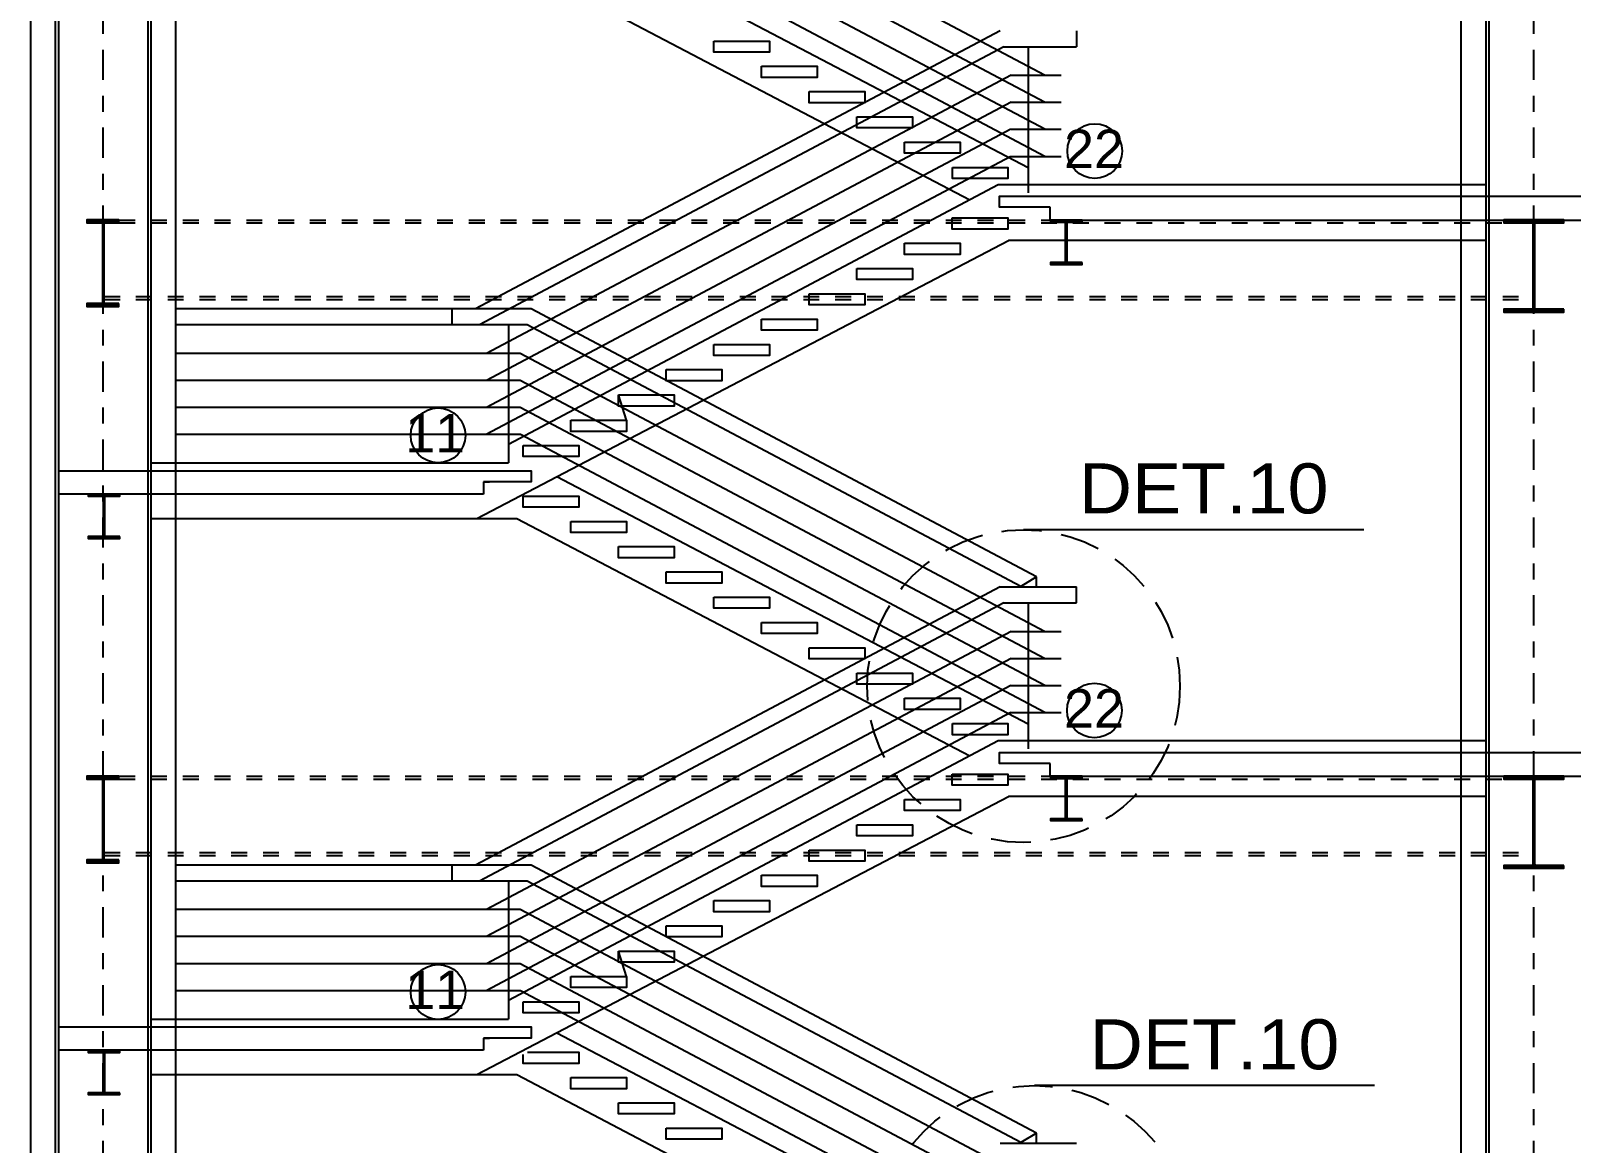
# Model space of a CAD drawing. Header units: millimetres. Extents: x 2148 to 2681, y 758 to 986.
# Drawn here: x 2563.76 to 2573.45, y 878.37 to 885.37 of the extents above; entities that cross this region are included whole.
import ezdxf

# ---------------------------------------------------------------- set-up
doc = ezdxf.new("R2010")
doc.units = ezdxf.units.MM
for name, pattern in [('$0$HIDDEN', [0.375, 0.25, -0.125]), ('27-A-2008-DD$0$LVL 5$0$HIDDEN', [0.375, 0.25, -0.125]), ('CENTER2', [28.575, 19.05, -3.175, 3.175, -3.175])]:
    doc.linetypes.add(name, pattern=pattern)
for name, color, linetype in [('0.2', 10, 'Continuous'), ('4CO', 4, 'Continuous'), ('A-Wall', 4, 'Continuous'), ('D', 1, 'Continuous'), ('HATCH', 8, 'Continuous'), ('TLBLK', 7, 'Continuous')]:
    doc.layers.add(name, color=color, linetype=linetype)
doc.styles.add('MMTX$0$ESMX$0$X-OPTA1D', font='x-opta1d')
doc.styles.add('SWISS', font='swissl.ttf')

msp = doc.modelspace()

# ---------------------------------------------------------------- hatches: boundary and pattern name
at = {"layer": 'HATCH', "ltscale": 0.5}
h = msp.add_hatch(dxfattribs=at)
h.set_pattern_fill('ANSI31', color=256, scale=0.018605, style=0)
h.set_pattern_definition([(45, (150924.999327, 5997.8788178), (-0.00164446852256, 0.00164446852256), [])])
edge = h.paths.add_edge_path()
edge.add_line((2564.3097402, 883.6574654), (2564.2253596, 883.6574654))
edge.add_arc((2564.2253596, 883.6647208), 0.0072555, 174.09726711, 269.99999997, ccw=False)
edge.add_line((2564.2181426, 883.665467), (2564.2181426, 884.1579193))
edge.add_arc((2564.2253596, 884.1586655), 0.0072555, 89.63455464, 185.90273283, ccw=False)
edge.add_line((2564.2254059, 884.1659208), (2564.3097402, 884.1659208))
edge.add_line((2564.3097402, 884.1659208), (2564.3097402, 884.1845258))
edge.add_line((2564.3097402, 884.1845258), (2564.1097402, 884.1845258))
edge.add_line((2564.1097402, 884.1845258), (2564.1097402, 884.1659208))
edge.add_line((2564.1097402, 884.1659208), (2564.1997082, 884.1659208))
edge.add_arc((2564.1997545, 884.1586655), 0.0072555, -4.29209345, 90.36544517, ccw=False)
edge.add_line((2564.2069896, 884.1581224), (2564.2069896, 883.6652638))
edge.add_arc((2564.1997545, 883.6647208), 0.0072555, -89.99999978, 4.2920935, ccw=False)
edge.add_line((2564.1997545, 883.6574654), (2564.1097402, 883.6574654))
edge.add_line((2564.1097402, 883.6574654), (2564.1097402, 883.6388603))
edge.add_line((2564.1097402, 883.6388603), (2564.3097402, 883.6388603))
edge.add_line((2564.3097402, 883.6388603), (2564.3097402, 883.6574654))
h = msp.add_hatch(dxfattribs=at)
h.set_pattern_fill('ANSI31', color=256, scale=0.018605, style=0)
h.set_pattern_definition([(45, (160542.1043686, 5230.6970747), (-0.00164446852256, 0.00164446852256), [])])
edge = h.paths.add_edge_path()
edge.add_line((2570.2815028, 884.1695236), (2570.3708787, 884.1695236))
edge.add_line((2570.3708787, 884.1695236), (2570.3708787, 884.183672))
edge.add_line((2570.3708787, 884.183672), (2570.1728629, 884.183672))
edge.add_line((2570.1728629, 884.183672), (2570.1728629, 884.1695236))
edge.add_line((2570.1728629, 884.1695236), (2570.26197, 884.1695236))
edge.add_arc((2570.2619943, 884.1657028), 0.0038209, -4.29209834, 90.36544627, ccw=False)
edge.add_line((2570.2658045, 884.1654168), (2570.2658045, 884.1603394))
edge.add_arc((2570.2619943, 884.1600534), 0.0038209, -4.29210268, 4.29210268, ccw=False)
edge.add_line((2570.2658045, 884.1597675), (2570.2658045, 883.9283404))
edge.add_arc((2570.2619943, 883.9280544), 0.0038209, -4.29209258, 4.29209258, ccw=False)
edge.add_line((2570.2658045, 883.9277685), (2570.2658045, 883.9203846))
edge.add_arc((2570.2619943, 883.9200986), 0.0038209, -89.99999956, 4.29209319, ccw=False)
edge.add_line((2570.2619943, 883.9162778), (2570.1728629, 883.9162778))
edge.add_line((2570.1728629, 883.9162778), (2570.1728629, 883.9044358))
edge.add_line((2570.1728629, 883.9044358), (2570.3708787, 883.9044358))
edge.add_line((2570.3708787, 883.9044358), (2570.3708787, 883.9162778))
edge.add_line((2570.3708787, 883.9162778), (2570.2814785, 883.9162778))
edge.add_arc((2570.2814785, 883.9200986), 0.0038209, 174.09726551, 270.00000044, ccw=False)
edge.add_line((2570.2776779, 883.9204916), (2570.2776779, 883.9276615))
edge.add_arc((2570.2814785, 883.9280544), 0.0038209, 174.09726237, 185.90273763, ccw=False)
edge.add_line((2570.2776779, 883.9284474), (2570.2776779, 884.1596605))
edge.add_arc((2570.2814785, 884.1600534), 0.0038209, 174.09726825, 185.90273175, ccw=False)
edge.add_line((2570.2776779, 884.1604464), (2570.2776779, 884.1653099))
edge.add_arc((2570.2814785, 884.1657028), 0.0038209, 89.63455417, 185.902733, ccw=False)
h = msp.add_hatch(dxfattribs=at)
h.set_pattern_fill('ANSI31', color=256, scale=0.018605, style=0)
h.set_pattern_definition([(45, (150934.0002173, 5997.8788178), (-0.00164446852256, 0.00164446852256), [])])
edge = h.paths.add_edge_path()
edge.add_line((2573.4017092, 883.6228873), (2573.2262498, 883.6228873))
edge.add_arc((2573.2262498, 883.6301427), 0.0072555, 174.09726711, 269.99999997, ccw=False)
edge.add_line((2573.2190328, 883.6308889), (2573.2190328, 884.1579193))
edge.add_arc((2573.2262498, 884.1586655), 0.0072555, 89.63455464, 185.90273283, ccw=False)
edge.add_line((2573.2262961, 884.1659208), (2573.4017092, 884.1659208))
edge.add_line((2573.4017092, 884.1659208), (2573.4017092, 884.1845258))
edge.add_line((2573.4017092, 884.1845258), (2573.0256957, 884.1845258))
edge.add_line((2573.0256957, 884.1845258), (2573.0256957, 884.1659208))
edge.add_line((2573.0256957, 884.1659208), (2573.2005984, 884.1659208))
edge.add_arc((2573.2006447, 884.1586655), 0.0072555, -4.29209345, 90.36544517, ccw=False)
edge.add_line((2573.2078798, 884.1581224), (2573.2078798, 883.6306857))
edge.add_arc((2573.2006447, 883.6301427), 0.0072555, -89.99999978, 4.2920935, ccw=False)
edge.add_line((2573.2006447, 883.6228873), (2573.0256957, 883.6228873))
edge.add_line((2573.0256957, 883.6228873), (2573.0256957, 883.6042822))
edge.add_line((2573.0256957, 883.6042822), (2573.4017092, 883.6042822))
edge.add_line((2573.4017092, 883.6042822), (2573.4017092, 883.6228873))
h = msp.add_hatch(dxfattribs=at)
h.set_pattern_fill('ANSI31', color=256, scale=0.018605, style=0)
h.set_pattern_definition([(45, (160536.0499638, 5228.9726943), (-0.00164446852256, 0.00164446852256), [])])
edge = h.paths.add_edge_path()
edge.add_line((2564.227098, 882.4451432), (2564.3164738, 882.4451432))
edge.add_line((2564.3164738, 882.4451432), (2564.3164738, 882.4592915))
edge.add_line((2564.3164738, 882.4592915), (2564.1184581, 882.4592915))
edge.add_line((2564.1184581, 882.4592915), (2564.1184581, 882.4451432))
edge.add_line((2564.1184581, 882.4451432), (2564.2075651, 882.4451432))
edge.add_arc((2564.2075895, 882.4413224), 0.0038209, -4.29209834, 90.36544627, ccw=False)
edge.add_line((2564.2113997, 882.4410364), (2564.2113997, 882.435959))
edge.add_arc((2564.2075895, 882.435673), 0.0038209, -4.29210268, 4.29210268, ccw=False)
edge.add_line((2564.2113997, 882.435387), (2564.2113997, 882.20396))
edge.add_arc((2564.2075895, 882.203674), 0.0038209, -4.29209258, 4.29209258, ccw=False)
edge.add_line((2564.2113997, 882.2033881), (2564.2113997, 882.1960042))
edge.add_arc((2564.2075895, 882.1957182), 0.0038209, -89.99999956, 4.29209319, ccw=False)
edge.add_line((2564.2075895, 882.1918974), (2564.1184581, 882.1918974))
edge.add_line((2564.1184581, 882.1918974), (2564.1184581, 882.1800554))
edge.add_line((2564.1184581, 882.1800554), (2564.3164738, 882.1800554))
edge.add_line((2564.3164738, 882.1800554), (2564.3164738, 882.1918974))
edge.add_line((2564.3164738, 882.1918974), (2564.2270736, 882.1918974))
edge.add_arc((2564.2270736, 882.1957182), 0.0038209, 174.09726551, 270.00000044, ccw=False)
edge.add_line((2564.223273, 882.1961112), (2564.223273, 882.2032811))
edge.add_arc((2564.2270736, 882.203674), 0.0038209, 174.09726237, 185.90273763, ccw=False)
edge.add_line((2564.223273, 882.2040669), (2564.223273, 882.4352801))
edge.add_arc((2564.2270736, 882.435673), 0.0038209, 174.09726825, 185.90273175, ccw=False)
edge.add_line((2564.223273, 882.4360659), (2564.223273, 882.4409294))
edge.add_arc((2564.2270736, 882.4413224), 0.0038209, 89.63455417, 185.902733, ccw=False)
h = msp.add_hatch(dxfattribs=at)
h.set_pattern_fill('ANSI31', color=256, scale=0.018605, style=0)
h.set_pattern_definition([(45, (150924.999327, 5994.3788178), (-0.00164446852256, 0.00164446852256), [])])
edge = h.paths.add_edge_path()
edge.add_line((2564.3097402, 880.1574654), (2564.2253596, 880.1574654))
edge.add_arc((2564.2253596, 880.1647208), 0.0072555, 174.09726711, 269.99999997, ccw=False)
edge.add_line((2564.2181426, 880.165467), (2564.2181426, 880.6579193))
edge.add_arc((2564.2253596, 880.6586655), 0.0072555, 89.63455464, 185.90273283, ccw=False)
edge.add_line((2564.2254059, 880.6659208), (2564.3097402, 880.6659208))
edge.add_line((2564.3097402, 880.6659208), (2564.3097402, 880.6845258))
edge.add_line((2564.3097402, 880.6845258), (2564.1097402, 880.6845258))
edge.add_line((2564.1097402, 880.6845258), (2564.1097402, 880.6659208))
edge.add_line((2564.1097402, 880.6659208), (2564.1997082, 880.6659208))
edge.add_arc((2564.1997545, 880.6586655), 0.0072555, -4.29209345, 90.36544517, ccw=False)
edge.add_line((2564.2069896, 880.6581224), (2564.2069896, 880.1652638))
edge.add_arc((2564.1997545, 880.1647208), 0.0072555, -89.99999978, 4.2920935, ccw=False)
edge.add_line((2564.1997545, 880.1574654), (2564.1097402, 880.1574654))
edge.add_line((2564.1097402, 880.1574654), (2564.1097402, 880.1388603))
edge.add_line((2564.1097402, 880.1388603), (2564.3097402, 880.1388603))
edge.add_line((2564.3097402, 880.1388603), (2564.3097402, 880.1574654))
h = msp.add_hatch(dxfattribs=at)
h.set_pattern_fill('ANSI31', color=256, scale=0.018605, style=0)
h.set_pattern_definition([(45, (160542.1043686, 5227.1970747), (-0.00164446852256, 0.00164446852256), [])])
edge = h.paths.add_edge_path()
edge.add_line((2570.2815028, 880.6695236), (2570.3708787, 880.6695236))
edge.add_line((2570.3708787, 880.6695236), (2570.3708787, 880.683672))
edge.add_line((2570.3708787, 880.683672), (2570.1728629, 880.683672))
edge.add_line((2570.1728629, 880.683672), (2570.1728629, 880.6695236))
edge.add_line((2570.1728629, 880.6695236), (2570.26197, 880.6695236))
edge.add_arc((2570.2619943, 880.6657028), 0.0038209, -4.29209834, 90.36544627, ccw=False)
edge.add_line((2570.2658045, 880.6654168), (2570.2658045, 880.6603394))
edge.add_arc((2570.2619943, 880.6600534), 0.0038209, -4.29210268, 4.29210268, ccw=False)
edge.add_line((2570.2658045, 880.6597675), (2570.2658045, 880.4283404))
edge.add_arc((2570.2619943, 880.4280544), 0.0038209, -4.29209258, 4.29209258, ccw=False)
edge.add_line((2570.2658045, 880.4277685), (2570.2658045, 880.4203846))
edge.add_arc((2570.2619943, 880.4200986), 0.0038209, -89.99999956, 4.29209319, ccw=False)
edge.add_line((2570.2619943, 880.4162778), (2570.1728629, 880.4162778))
edge.add_line((2570.1728629, 880.4162778), (2570.1728629, 880.4044358))
edge.add_line((2570.1728629, 880.4044358), (2570.3708787, 880.4044358))
edge.add_line((2570.3708787, 880.4044358), (2570.3708787, 880.4162778))
edge.add_line((2570.3708787, 880.4162778), (2570.2814785, 880.4162778))
edge.add_arc((2570.2814785, 880.4200986), 0.0038209, 174.09726551, 270.00000044, ccw=False)
edge.add_line((2570.2776779, 880.4204916), (2570.2776779, 880.4276615))
edge.add_arc((2570.2814785, 880.4280544), 0.0038209, 174.09726237, 185.90273763, ccw=False)
edge.add_line((2570.2776779, 880.4284474), (2570.2776779, 880.6596605))
edge.add_arc((2570.2814785, 880.6600534), 0.0038209, 174.09726825, 185.90273175, ccw=False)
edge.add_line((2570.2776779, 880.6604464), (2570.2776779, 880.6653099))
edge.add_arc((2570.2814785, 880.6657028), 0.0038209, 89.63455417, 185.902733, ccw=False)
h = msp.add_hatch(dxfattribs=at)
h.set_pattern_fill('ANSI31', color=256, scale=0.018605, style=0)
h.set_pattern_definition([(45, (150934.0002173, 5994.3788178), (-0.00164446852256, 0.00164446852256), [])])
edge = h.paths.add_edge_path()
edge.add_line((2573.4017092, 880.1228873), (2573.2262498, 880.1228873))
edge.add_arc((2573.2262498, 880.1301427), 0.0072555, 174.09726711, 269.99999997, ccw=False)
edge.add_line((2573.2190328, 880.1308889), (2573.2190328, 880.6579193))
edge.add_arc((2573.2262498, 880.6586655), 0.0072555, 89.63455464, 185.90273283, ccw=False)
edge.add_line((2573.2262961, 880.6659208), (2573.4017092, 880.6659208))
edge.add_line((2573.4017092, 880.6659208), (2573.4017092, 880.6845258))
edge.add_line((2573.4017092, 880.6845258), (2573.0256957, 880.6845258))
edge.add_line((2573.0256957, 880.6845258), (2573.0256957, 880.6659208))
edge.add_line((2573.0256957, 880.6659208), (2573.2005984, 880.6659208))
edge.add_arc((2573.2006447, 880.6586655), 0.0072555, -4.29209345, 90.36544517, ccw=False)
edge.add_line((2573.2078798, 880.6581224), (2573.2078798, 880.1306857))
edge.add_arc((2573.2006447, 880.1301427), 0.0072555, -89.99999978, 4.2920935, ccw=False)
edge.add_line((2573.2006447, 880.1228873), (2573.0256957, 880.1228873))
edge.add_line((2573.0256957, 880.1228873), (2573.0256957, 880.1042822))
edge.add_line((2573.0256957, 880.1042822), (2573.4017092, 880.1042822))
edge.add_line((2573.4017092, 880.1042822), (2573.4017092, 880.1228873))
h = msp.add_hatch(dxfattribs=at)
h.set_pattern_fill('ANSI31', color=256, scale=0.018605, style=0)
h.set_pattern_definition([(45, (160536.0499638, 5225.4726943), (-0.00164446852256, 0.00164446852256), [])])
edge = h.paths.add_edge_path()
edge.add_line((2564.227098, 878.9451432), (2564.3164738, 878.9451432))
edge.add_line((2564.3164738, 878.9451432), (2564.3164738, 878.9592915))
edge.add_line((2564.3164738, 878.9592915), (2564.1184581, 878.9592915))
edge.add_line((2564.1184581, 878.9592915), (2564.1184581, 878.9451432))
edge.add_line((2564.1184581, 878.9451432), (2564.2075651, 878.9451432))
edge.add_arc((2564.2075895, 878.9413224), 0.0038209, -4.29209834, 90.36544627, ccw=False)
edge.add_line((2564.2113997, 878.9410364), (2564.2113997, 878.935959))
edge.add_arc((2564.2075895, 878.935673), 0.0038209, -4.29210268, 4.29210268, ccw=False)
edge.add_line((2564.2113997, 878.935387), (2564.2113997, 878.70396))
edge.add_arc((2564.2075895, 878.703674), 0.0038209, -4.29209258, 4.29209258, ccw=False)
edge.add_line((2564.2113997, 878.7033881), (2564.2113997, 878.6960042))
edge.add_arc((2564.2075895, 878.6957182), 0.0038209, -89.99999956, 4.29209319, ccw=False)
edge.add_line((2564.2075895, 878.6918974), (2564.1184581, 878.6918974))
edge.add_line((2564.1184581, 878.6918974), (2564.1184581, 878.6800554))
edge.add_line((2564.1184581, 878.6800554), (2564.3164738, 878.6800554))
edge.add_line((2564.3164738, 878.6800554), (2564.3164738, 878.6918974))
edge.add_line((2564.3164738, 878.6918974), (2564.2270736, 878.6918974))
edge.add_arc((2564.2270736, 878.6957182), 0.0038209, 174.09726551, 270.00000044, ccw=False)
edge.add_line((2564.223273, 878.6961112), (2564.223273, 878.7032811))
edge.add_arc((2564.2270736, 878.703674), 0.0038209, 174.09726237, 185.90273763, ccw=False)
edge.add_line((2564.223273, 878.7040669), (2564.223273, 878.9352801))
edge.add_arc((2564.2270736, 878.935673), 0.0038209, 174.09726825, 185.90273175, ccw=False)
edge.add_line((2564.223273, 878.9360659), (2564.223273, 878.9409294))
edge.add_arc((2564.2270736, 878.9413224), 0.0038209, 89.63455417, 185.902733, ccw=False)

# ---------------------------------------------------------------- linework, layer by layer
at = {"ltscale": 0.5}
for p, q in [((2570.1353901, 885.0943914, -0.0000001), (2566.8359493, 886.8440948, -0.0000001)), ((2570.1353901, 884.9243914, -0.0000001), (2566.8359493, 886.6740948, -0.0000001)), ((2570.1361951, 884.7543914, -0.0000001), (2566.8367543, 886.5040948, -0.0000001)), ((2570.1365975, 884.5843914, -0.0000001), (2566.8371567, 886.3340948, -0.0000001)), ((2569.8550388, 885.3743914, -0.0000001), (2566.5544796, 883.6240948, -0.0000001)), ((2569.8799134, 885.2743914, -0.0000001), (2566.5793542, 883.5240948, -0.0000001)), ((2569.8799134, 885.2743914, -0.0000001), (2570.3354815, 885.2743914, -0.0000001)), ((2570.0328115, 885.275672, -0.0000001), (2570.0328115, 884.355672, -0.0000001)), ((2569.9246876, 885.0943914, -0.0000001), (2566.6241284, 883.3440948, -0.0000001)), ((2569.9246876, 885.0943914, -0.0000001), (2570.2401289, 885.0943914, -0.0000001)), ((2569.9242851, 884.9243914, -0.0000001), (2566.6237259, 883.1740948, -0.0000001)), ((2569.9246876, 884.9243914, -0.0000001), (2570.2401289, 884.9243914, -0.0000001)), ((2569.9238826, 884.7543914, -0.0000001), (2566.6233234, 883.0040948, -0.0000001)), ((2569.9246876, 884.7543914, -0.0000001), (2570.2401289, 884.7543914, -0.0000001)), ((2569.9234802, 884.5843914, -0.0000001), (2566.622921, 882.8340948, -0.0000001)), ((2569.9246876, 884.5843914, -0.0000001), (2570.2401289, 884.5843914, -0.0000001)), ((2569.5550388, 884.196581, -0.0000001), (2569.9050388, 884.196581, -0.0000001)), ((2569.5550388, 884.196581, -0.0000001), (2569.9050388, 884.196581, -0.0000001)), ((2569.5550388, 884.196581, -0.0000001), (2569.9050388, 884.196581, -0.0000001)), ((2569.5550388, 884.196581, -0.0000001), (2569.9050388, 884.196581, -0.0000001)), ((2569.5550388, 884.196581, -0.0000001), (2569.9050388, 884.196581, -0.0000001)), ((2569.5550388, 884.196581, -0.0000001), (2569.9050388, 884.196581, -0.0000001)), ((2569.2544796, 884.0374901, -0.0000001), (2569.6044796, 884.0374901, -0.0000001)), ((2569.2544796, 884.0374901, -0.0000001), (2569.6044796, 884.0374901, -0.0000001)), ((2568.9550388, 883.8783992, -0.0000001), (2569.3050388, 883.8783992, -0.0000001)), ((2568.9550388, 883.8783992, -0.0000001), (2569.3050388, 883.8783992, -0.0000001)), ((2568.6550388, 883.7193083, -0.0000001), (2569.0050388, 883.7193083, -0.0000001)), ((2568.6550388, 883.7193083, -0.0000001), (2569.0050388, 883.7193083, -0.0000001)), ((2566.9055981, 883.6240948, -0.0000001), (2564.6704032, 883.6240948, 0)), ((2566.9055981, 883.6240948, -0.0000001), (2566.8179256, 883.6240948, -0.0000001)), ((2570.0850388, 881.9380277, -0.0000001), (2566.9055981, 883.6240948, -0.0000001)), ((2566.8807235, 883.5240948, -0.0000001), (2564.6704032, 883.5240948, 0)), ((2566.7622557, 883.5240948, -0.0000001), (2566.7622557, 882.655672, -0.0000001)), ((2569.9850388, 881.877867, -0.0000001), (2566.8807235, 883.5240948, -0.0000001)), ((2568.3550388, 883.5602174, -0.0000001), (2568.7050388, 883.5602174, -0.0000001)), ((2568.3550388, 883.5602174, -0.0000001), (2568.7050388, 883.5602174, -0.0000001)), ((2566.8359493, 883.3440948, -0.0000001), (2564.6704032, 883.3440948, 0)), ((2570.1353901, 881.5943914, -0.0000001), (2566.8359493, 883.3440948, -0.0000001)), ((2568.0550388, 883.4011265, -0.0000001), (2568.4050388, 883.4011265, -0.0000001)), ((2568.0550388, 883.4011265, -0.0000001), (2568.4050388, 883.4011265, -0.0000001)), ((2568.0550388, 883.4011265, -0.0000001), (2568.4050388, 883.4011265, -0.0000001)), ((2568.0550388, 883.4011265, -0.0000001), (2568.4050388, 883.4011265, -0.0000001)), ((2568.0550388, 883.4011265, -0.0000001), (2568.4050388, 883.4011265, -0.0000001)), ((2568.0550388, 883.4011265, -0.0000001), (2568.4050388, 883.4011265, -0.0000001)), ((2567.7550388, 883.2420356, -0.0000001), (2568.1050388, 883.2420356, -0.0000001)), ((2567.7550388, 883.2420356, -0.0000001), (2568.1050388, 883.2420356, -0.0000001)), ((2566.8359493, 883.1740948, -0.0000001), (2564.6704032, 883.1740948, 0)), ((2570.1353901, 881.4243914, -0.0000001), (2566.8359493, 883.1740948, -0.0000001)), ((2567.4550388, 883.0829447, -0.0000001), (2567.8050388, 883.0829447, -0.0000001)), ((2567.5050388, 882.9238538, -0.0000001), (2567.4550388, 883.0829447, -0.0000001)), ((2567.5050388, 882.9238538, -0.0000001), (2567.4550388, 883.0829447, -0.0000001)), ((2567.5050388, 882.9238538, -0.0000001), (2567.4550388, 883.0829447, -0.0000001)), ((2567.5050388, 882.9238538, -0.0000001), (2567.4550388, 883.0829447, -0.0000001)), ((2567.4550388, 883.0829447, -0.0000001), (2567.8050388, 883.0829447, -0.0000001)), ((2567.5050388, 882.9238538, -0.0000001), (2567.4550388, 883.0829447, -0.0000001)), ((2567.5050388, 882.9238538, -0.0000001), (2567.4550388, 883.0829447, -0.0000001)), ((2567.5050388, 882.9238538, -0.0000001), (2567.4550388, 883.0829447, -0.0000001)), ((2566.8359493, 883.0040948, -0.0000001), (2564.6704032, 883.0040948, 0)), ((2570.1361951, 881.2543914, -0.0000001), (2566.8367543, 883.0040948, -0.0000001)), ((2566.8371567, 882.8340948, -0.0000001), (2564.6704032, 882.8340948, 0)), ((2570.1365975, 881.0843914, -0.0000001), (2566.8371567, 882.8340948, -0.0000001)), ((2567.1550388, 882.9238538, -0.0000001), (2567.5050388, 882.9238538, -0.0000001)), ((2567.1550388, 882.9238538, -0.0000001), (2567.5050388, 882.9238538, -0.0000001)), ((2566.8555981, 882.7647629, -0.0000001), (2567.2050388, 882.7647629, -0.0000001)), ((2566.8555981, 882.7647629, -0.0000001), (2567.2050388, 882.7647629, -0.0000001)), ((2569.8550388, 881.8743914, -0.0000001), (2566.5544796, 880.1240948, -0.0000001)), ((2569.8550388, 881.8743914, -0.0000001), (2570.3354815, 881.8743914, 0.0000001)), ((2569.9050388, 881.8743914, -0.0000001), (2570.3354815, 881.8743914, 0.0000001)), ((2570.0850388, 881.9380277, -0.0000001), (2569.9850388, 881.877867, -0.0000001)), ((2570.0850388, 881.875672, 0), (2570.0850388, 881.9380277, 0)), ((2569.8799134, 881.7743914, -0.0000001), (2566.5793542, 880.0240948, -0.0000001)), ((2569.8799134, 881.7743914, -0.0000001), (2570.3354815, 881.7743914, 0.0000001)), ((2570.0328115, 881.775672, -0.0000001), (2570.0328115, 880.855672, -0.0000001)), ((2569.9246876, 881.5943914, -0.0000001), (2566.6241284, 879.8440948, -0.0000001)), ((2569.9246876, 881.5943914, -0.0000001), (2570.2401289, 881.5943914, 0)), ((2569.9242851, 881.4243914, -0.0000001), (2566.6237259, 879.6740948, -0.0000001)), ((2569.9242851, 881.4243914, -0.0000001), (2570.2401289, 881.4243914, 0)), ((2569.9238826, 881.2543914, -0.0000001), (2566.6233234, 879.5040948, -0.0000001)), ((2569.9238826, 881.2543914, -0.0000001), (2570.2401289, 881.2543914, 0)), ((2569.9234802, 881.0843914, -0.0000001), (2566.622921, 879.3340948, -0.0000001)), ((2569.9234802, 881.0843914, -0.0000001), (2570.2401289, 881.0843914, 0)), ((2569.5550388, 880.696581, -0.0000001), (2569.9050388, 880.696581, -0.0000001)), ((2569.5550388, 880.696581, -0.0000001), (2569.9050388, 880.696581, -0.0000001)), ((2569.5550388, 880.696581, -0.0000001), (2569.9050388, 880.696581, -0.0000001)), ((2569.5550388, 880.696581, -0.0000001), (2569.9050388, 880.696581, -0.0000001)), ((2569.5550388, 880.696581, -0.0000001), (2569.9050388, 880.696581, -0.0000001)), ((2569.5550388, 880.696581, -0.0000001), (2569.9050388, 880.696581, -0.0000001)), ((2569.2544796, 880.5374901, -0.0000001), (2569.6044796, 880.5374901, -0.0000001)), ((2569.2544796, 880.5374901, -0.0000001), (2569.6044796, 880.5374901, -0.0000001)), ((2568.9550388, 880.3783992, -0.0000001), (2569.3050388, 880.3783992, -0.0000001)), ((2568.9550388, 880.3783992, -0.0000001), (2569.3050388, 880.3783992, -0.0000001)), ((2568.6550388, 880.2193083, -0.0000001), (2569.0050388, 880.2193083, -0.0000001)), ((2568.6550388, 880.2193083, -0.0000001), (2569.0050388, 880.2193083, -0.0000001)), ((2566.9055981, 880.1240948, -0.0000001), (2564.6704032, 880.1240948, 0)), ((2566.9055981, 880.1240948, -0.0000001), (2566.8179256, 880.1240948, -0.0000001)), ((2570.0850388, 878.4380277, -0.0000001), (2566.9055981, 880.1240948, -0.0000001)), ((2566.8807235, 880.0240948, -0.0000001), (2564.6704032, 880.0240948, 0)), ((2566.7622557, 880.0240948, -0.0000001), (2566.7622557, 879.155672, -0.0000001)), ((2569.9850388, 878.377867, -0.0000001), (2566.8807235, 880.0240948, -0.0000001)), ((2568.3550388, 880.0602174, -0.0000001), (2568.7050388, 880.0602174, -0.0000001)), ((2568.3550388, 880.0602174, -0.0000001), (2568.7050388, 880.0602174, -0.0000001)), ((2566.8359493, 879.8440948, -0.0000001), (2564.6704032, 879.8440948, 0)), ((2570.1353901, 878.0943914, -0.0000001), (2566.8359493, 879.8440948, -0.0000001)), ((2568.0550388, 879.9011265, -0.0000001), (2568.4050388, 879.9011265, -0.0000001)), ((2568.0550388, 879.9011265, -0.0000001), (2568.4050388, 879.9011265, -0.0000001)), ((2568.0550388, 879.9011265, -0.0000001), (2568.4050388, 879.9011265, -0.0000001)), ((2568.0550388, 879.9011265, -0.0000001), (2568.4050388, 879.9011265, -0.0000001)), ((2568.0550388, 879.9011265, -0.0000001), (2568.4050388, 879.9011265, -0.0000001)), ((2568.0550388, 879.9011265, -0.0000001), (2568.4050388, 879.9011265, -0.0000001)), ((2567.7550388, 879.7420356, -0.0000001), (2568.1050388, 879.7420356, -0.0000001)), ((2567.7550388, 879.7420356, -0.0000001), (2568.1050388, 879.7420356, -0.0000001)), ((2566.8359493, 879.6740948, -0.0000001), (2564.6704032, 879.6740948, 0)), ((2570.1353901, 877.9243914, -0.0000001), (2566.8359493, 879.6740948, -0.0000001)), ((2567.4550388, 879.5829447, -0.0000001), (2567.8050388, 879.5829447, -0.0000001)), ((2567.5050388, 879.4238538, -0.0000001), (2567.4550388, 879.5829447, -0.0000001)), ((2567.5050388, 879.4238538, -0.0000001), (2567.4550388, 879.5829447, -0.0000001)), ((2567.5050388, 879.4238538, -0.0000001), (2567.4550388, 879.5829447, -0.0000001)), ((2567.5050388, 879.4238538, -0.0000001), (2567.4550388, 879.5829447, -0.0000001)), ((2567.4550388, 879.5829447, -0.0000001), (2567.8050388, 879.5829447, -0.0000001)), ((2567.5050388, 879.4238538, -0.0000001), (2567.4550388, 879.5829447, -0.0000001)), ((2567.5050388, 879.4238538, -0.0000001), (2567.4550388, 879.5829447, -0.0000001)), ((2567.5050388, 879.4238538, -0.0000001), (2567.4550388, 879.5829447, -0.0000001)), ((2566.8359493, 879.5040948, -0.0000001), (2564.6704032, 879.5040948, 0)), ((2570.1361951, 877.7543914, -0.0000001), (2566.8367543, 879.5040948, -0.0000001)), ((2567.1550388, 879.4238538, -0.0000001), (2567.5050388, 879.4238538, -0.0000001)), ((2567.1550388, 879.4238538, -0.0000001), (2567.5050388, 879.4238538, -0.0000001)), ((2566.8371567, 879.3340948, -0.0000001), (2564.6704032, 879.3340948, 0)), ((2570.1365975, 877.5843914, -0.0000001), (2566.8371567, 879.3340948, -0.0000001)), ((2566.8555981, 879.2647629, -0.0000001), (2567.2050388, 879.2647629, -0.0000001)), ((2566.8555981, 879.2647629, -0.0000001), (2567.2050388, 879.2647629, -0.0000001)), ((2570.0850388, 878.4380277, -0.0000001), (2569.9850388, 878.377867, -0.0000001)), ((2570.0850388, 878.375672, 0), (2570.0850388, 878.4380277, 0)), ((2569.8550388, 878.3743914, -0.0000001), (2570.3354815, 878.3743914, -0.0000001))]:
    msp.add_line(p, q, dxfattribs=at)
at = {"ltscale": 0.05}
for p, q in [((2570.3379555, 885.2743914, 0), (2570.3379555, 885.3743914, 0)), ((2570.1712179, 884.183672, 0), (2570.1712179, 884.263672, 0)), ((2570.1712179, 884.183672, 0), (2570.1712179, 884.263672, 0)), ((2570.1712179, 884.183672, 0), (2575.0007214, 884.183672, 0)), ((2566.4055981, 883.6240948, 0), (2566.4055981, 883.5240948, -0.0000001)), ((2566.6056323, 882.4592915, 0), (2563.9321919, 882.4592915, 0)), ((2566.6056323, 882.535672, 0), (2566.6056323, 882.4592915, 0)), ((2566.6056323, 882.535672, 0), (2566.6425501, 882.535672, 0)), ((2570.3354815, 881.7743914, 0.0000001), (2570.3354815, 881.8743914, 0.0000001)), ((2570.1712179, 880.683672, 0), (2570.1712179, 880.763672, 0)), ((2570.1712179, 880.683672, 0), (2570.1712179, 880.763672, 0)), ((2570.1712179, 880.683672, 0.0000002), (2575.0007214, 880.683672, 0)), ((2566.4055981, 880.1240948, 0), (2566.4055981, 880.0240948, -0.0000001)), ((2566.6056323, 878.9592915, 0), (2563.9321919, 878.9592915, 0)), ((2566.6056323, 879.035672, 0), (2566.6056323, 878.9592915, 0)), ((2566.6056323, 879.035672, 0), (2566.6425501, 879.035672, 0))]:
    msp.add_line(p, q, dxfattribs=at)
at = {"linetype": '$0$HIDDEN', "ltscale": 0.3}
for p, q in [((2564.3130745, 884.183672, 0), (2573.0256957, 884.183672, 0)), ((2564.3130745, 884.1650669, 0), (2573.0256957, 884.1650669, 0)), ((2564.2181426, 883.7027217, 0), (2573.2078798, 883.7027217, 0)), ((2564.2181426, 883.6841166, 0), (2573.2078798, 883.6841166, 0)), ((2564.3130745, 880.6845258), (2573.0256957, 880.6845258, 0)), ((2564.3130745, 880.6659208), (2573.0256957, 880.6659208, 0)), ((2564.2181426, 880.2035755, 0), (2573.2078798, 880.2035755)), ((2564.2181426, 880.1849705, 0), (2573.2078798, 880.1849705))]:
    msp.add_line(p, q, dxfattribs=at)
at = {"ltscale": 0.05}
for points, elevation in [([(2568.0550388, 885.3102174), (2568.4050388, 885.3102174), (2568.4050388, 885.2402174), (2568.0550388, 885.2402174)], -0.0000001), ([(2568.3550388, 885.1511265), (2568.7050388, 885.1511265), (2568.7050388, 885.0811265), (2568.3550388, 885.0811265)], -0.0000001), ([(2568.6550388, 884.9920356), (2569.0050388, 884.9920356), (2569.0050388, 884.9220356), (2568.6550388, 884.9220356)], -0.0000001), ([(2568.9550388, 884.8329447), (2569.3050388, 884.8329447), (2569.3050388, 884.7629447), (2568.9550388, 884.7629447)], -0.0000001), ([(2569.2550388, 884.6738538), (2569.6050388, 884.6738538), (2569.6050388, 884.6038538), (2569.2550388, 884.6038538)], -0.0000001), ([(2569.5550388, 884.5147629), (2569.9050388, 884.5147629), (2569.9050388, 884.4447629), (2569.5550388, 884.4447629)], -0.0000001), ([(2569.5544796, 884.196581), (2569.9044796, 884.196581), (2569.9044796, 884.126581), (2569.5544796, 884.126581)], -0.0000001), ([(2569.2539204, 884.0374901), (2569.6039204, 884.0374901), (2569.6039204, 883.9674901), (2569.2539204, 883.9674901)], -0.0000001), ([(2568.9544796, 883.8783992), (2569.3044796, 883.8783992), (2569.3044796, 883.8083992), (2568.9544796, 883.8083992)], -0.0000001), ([(2568.6544796, 883.7193083), (2569.0044796, 883.7193083), (2569.0044796, 883.6493083), (2568.6544796, 883.6493083)], -0.0000001), ([(2568.3544796, 883.5602174), (2568.7044796, 883.5602174), (2568.7044796, 883.4902174), (2568.3544796, 883.4902174)], 0), ([(2568.0544796, 883.4011265), (2568.4044796, 883.4011265), (2568.4044796, 883.3311265), (2568.0544796, 883.3311265)], -0.0000001), ([(2567.7544796, 883.2420356), (2568.1044796, 883.2420356), (2568.1044796, 883.1720356), (2567.7544796, 883.1720356)], -0.0000001), ([(2567.4544796, 883.0829447), (2567.8044796, 883.0829447), (2567.8044796, 883.0129447), (2567.4544796, 883.0129447)], -0.0000001), ([(2567.1544796, 882.9238538), (2567.5044796, 882.9238538), (2567.5044796, 882.8538538), (2567.1544796, 882.8538538)], -0.0000001), ([(2566.8550388, 882.7647629), (2567.2050388, 882.7647629), (2567.2050388, 882.6947629), (2566.8550388, 882.6947629)], -0.0000001), ([(2567.1550388, 882.2874901), (2567.5050388, 882.2874901), (2567.5050388, 882.2174901), (2567.1550388, 882.2174901)], -0.0000001), ([(2567.4550388, 882.1283992), (2567.8050388, 882.1283992), (2567.8050388, 882.0583992), (2567.4550388, 882.0583992)], -0.0000001), ([(2567.7550388, 881.9693083), (2568.1050388, 881.9693083), (2568.1050388, 881.8993083), (2567.7550388, 881.8993083)], -0.0000001), ([(2568.0550388, 881.8102174), (2568.4050388, 881.8102174), (2568.4050388, 881.7402174), (2568.0550388, 881.7402174)], -0.0000001), ([(2568.3550388, 881.6511265), (2568.7050388, 881.6511265), (2568.7050388, 881.5811265), (2568.3550388, 881.5811265)], -0.0000001), ([(2568.6550388, 881.4920356), (2569.0050388, 881.4920356), (2569.0050388, 881.4220356), (2568.6550388, 881.4220356)], -0.0000001), ([(2568.9550388, 881.3329447), (2569.3050388, 881.3329447), (2569.3050388, 881.2629447), (2568.9550388, 881.2629447)], -0.0000001), ([(2569.2550388, 881.1738538), (2569.6050388, 881.1738538), (2569.6050388, 881.1038538), (2569.2550388, 881.1038538)], -0.0000001), ([(2569.5550388, 881.0147629), (2569.9050388, 881.0147629), (2569.9050388, 880.9447629), (2569.5550388, 880.9447629)], -0.0000001), ([(2569.5544796, 880.696581), (2569.9044796, 880.696581), (2569.9044796, 880.626581), (2569.5544796, 880.626581)], -0.0000001), ([(2569.2539204, 880.5374901), (2569.6039204, 880.5374901), (2569.6039204, 880.4674901), (2569.2539204, 880.4674901)], -0.0000001), ([(2568.9544796, 880.3783992), (2569.3044796, 880.3783992), (2569.3044796, 880.3083992), (2568.9544796, 880.3083992)], -0.0000001), ([(2568.6544796, 880.2193083), (2569.0044796, 880.2193083), (2569.0044796, 880.1493083), (2568.6544796, 880.1493083)], -0.0000001), ([(2568.3544796, 880.0602174), (2568.7044796, 880.0602174), (2568.7044796, 879.9902174), (2568.3544796, 879.9902174)], 0), ([(2568.0544796, 879.9011265), (2568.4044796, 879.9011265), (2568.4044796, 879.8311265), (2568.0544796, 879.8311265)], -0.0000001), ([(2567.7544796, 879.7420356), (2568.1044796, 879.7420356), (2568.1044796, 879.6720356), (2567.7544796, 879.6720356)], -0.0000001), ([(2567.4544796, 879.5829447), (2567.8044796, 879.5829447), (2567.8044796, 879.5129447), (2567.4544796, 879.5129447)], -0.0000001), ([(2567.1544796, 879.4238538), (2567.5044796, 879.4238538), (2567.5044796, 879.3538538), (2567.1544796, 879.3538538)], -0.0000001), ([(2566.8550388, 879.2647629), (2567.2050388, 879.2647629), (2567.2050388, 879.1947629), (2566.8550388, 879.1947629)], -0.0000001), ([(2567.1550388, 878.7874901), (2567.5050388, 878.7874901), (2567.5050388, 878.7174901), (2567.1550388, 878.7174901)], -0.0000001), ([(2567.4550388, 878.6283992), (2567.8050388, 878.6283992), (2567.8050388, 878.5583992), (2567.4550388, 878.5583992)], -0.0000001), ([(2567.7550388, 878.4693083), (2568.1050388, 878.4693083), (2568.1050388, 878.3993083), (2567.7550388, 878.3993083)], -0.0000001)]:
    msp.add_lwpolyline(points, close=True, dxfattribs=dict(at, elevation=elevation))
for points, elevation in [([(2570.1712179, 884.263672), (2569.8516997, 884.263672), (2569.8516997, 884.333672), (2574.8791638, 884.333672)], -0.0000001), ([(2563.9321919, 882.605672), (2566.9055981, 882.605672), (2566.9055981, 882.535672), (2566.6056323, 882.535672)], 0), ([(2566.8550388, 882.446581), (2567.2050388, 882.446581), (2567.2050388, 882.376581), (2566.8550388, 882.376581), (2566.8550388, 882.446581)], -0.0000001), ([(2570.1712179, 880.763672), (2569.8516997, 880.763672), (2569.8516997, 880.833672), (2574.8639408, 880.833672)], -0.0000001), ([(2563.9321919, 879.105672), (2566.9055981, 879.105672), (2566.9055981, 879.035672), (2566.6056323, 879.035672)], 0), ([(2566.8818879, 878.946581), (2567.2050388, 878.946581), (2567.2050388, 878.876581), (2566.8550388, 878.876581), (2566.8550388, 878.932535)], -0.0000001)]:
    msp.add_lwpolyline(points, dxfattribs=dict(at, elevation=elevation))
at = {"layer": '0.2', "ltscale": 0.5}
for centre in [(2570.4506728, 884.6177408, -0.0000001), (2566.3194106, 882.828705, -0.0000001), (2570.4491825, 881.0974603, -0.0000001), (2566.3194106, 879.3259151, -0.0000001)]:
    msp.add_circle(centre, 0.172101, dxfattribs=at)
at = {"layer": '4CO', "ltscale": 0.5}
for p, q in [((2567.0657059, 886.0689026, -0.0000001), (2570.0328115, 884.5140732, -0.0000001)), ((2566.8139744, 885.805672, -0.0000001), (2569.6651724, 884.3115807, -0.0000001)), ((2569.8426016, 884.405672, 0), (2566.7622557, 882.7721552, -0.0000001)), ((2572.9128198, 884.405672, 0), (2569.8426016, 884.405672, 0)), ((2566.5625397, 882.305672, 0), (2569.9076707, 884.055672, 0)), ((2572.9128198, 884.055672, 0), (2569.9076707, 884.055672, 0)), ((2564.5152078, 882.655672, 0), (2566.7622557, 882.655672, -0.0000001)), ((2567.0657059, 882.5689026, -0.0000001), (2570.0328115, 881.0140732, -0.0000001)), ((2564.5152078, 882.305672, 0), (2566.8139744, 882.305672, -0.0000001)), ((2566.8139744, 882.305672, -0.0000001), (2569.6651724, 880.8115807, -0.0000001)), ((2569.8426016, 880.905672, 0), (2566.7622557, 879.2721552, -0.0000001)), ((2572.9128198, 880.905672, 0.0000009), (2569.8426016, 880.905672, 0)), ((2566.5625397, 878.805672, 0), (2569.9076707, 880.555672, 0)), ((2572.9128198, 880.555672, 0.0000011), (2569.9076707, 880.555672, 0)), ((2564.5152078, 879.155672, 0), (2566.7622557, 879.155672, -0.0000001)), ((2567.0657059, 879.0689026, -0.0000001), (2570.0328115, 877.5140732, -0.0000001)), ((2564.5152078, 878.805672, 0), (2566.8139744, 878.805672, -0.0000001)), ((2566.8139744, 878.805672, -0.0000001), (2569.6651724, 877.3115807, -0.0000001))]:
    msp.add_line(p, q, dxfattribs=at)
at = {"layer": 'A-Wall'}
for p, q in [((2572.1437901, 882.2351211, 0.0000001), (2570.0032194, 882.2351211, 0.0000001)), ((2572.2119113, 878.7372887, 0), (2570.0713406, 878.7372887, 0))]:
    msp.add_line(p, q, dxfattribs=at)
at = {"layer": 'A-Wall', "linetype": '27-A-2008-DD$0$LVL 5$0$HIDDEN'}
for centre in [(2570.0032194, 881.2509365, 0.0000001), (2570.0713406, 877.7531041, 0)]:
    msp.add_circle(centre, 0.9841846, dxfattribs=at)
at = {"layer": 'D', "color": 3, "ltscale": 0.5}
for p, q in [((2563.9121919, 871.3395258, 0), (2563.9121919, 895.6789966, 0)), ((2563.9321919, 871.3395258, 0), (2563.9321919, 895.6789966, 0)), ((2564.4952078, 871.3395258, 0), (2564.4952078, 895.6789966, 0)), ((2564.5152078, 871.3395258, 0), (2564.5152078, 895.6789966, 0)), ((2572.9128198, 871.3395258, 0), (2572.9128198, 895.6789966, 0)), ((2572.9328198, 871.3395258, 0), (2572.9328198, 895.6789966, 0))]:
    msp.add_line(p, q, dxfattribs=at)
at = {"layer": 'D', "color": 3, "ltscale": 0.5, "elevation": 0}
for points in [[(2564.3097402, 883.6574654), (2564.2253596, 883.6574654, -0.444720244), (2564.2181426, 883.665467), (2564.2181426, 884.1579193, -0.446631522), (2564.2254059, 884.1659208), (2564.3097402, 884.1659208), (2564.3097402, 884.1845258), (2564.1097402, 884.1845258), (2564.1097402, 884.1659208), (2564.1997082, 884.1659208, -0.438228127), (2564.2069896, 884.1581224), (2564.2069896, 883.6652638, -0.436328672), (2564.1997545, 883.6574654), (2564.1097402, 883.6574654), (2564.1097402, 883.6388603), (2564.3097402, 883.6388603)], [(2570.3708787, 883.9162778), (2570.2814785, 883.9162778, -0.444720244), (2570.2776779, 883.9204916), (2570.2776779, 884.1653099, -0.446631522), (2570.2815028, 884.1695236), (2570.3708787, 884.1695236), (2570.3708787, 884.183672), (2570.1728629, 884.183672), (2570.1728629, 884.1695236), (2570.26197, 884.1695236, -0.438228127), (2570.2658045, 884.1654168), (2570.2658045, 883.9203846, -0.436328672), (2570.2619943, 883.9162778), (2570.1728629, 883.9162778), (2570.1728629, 883.9044358), (2570.3708787, 883.9044358)], [(2573.4017092, 883.6228873), (2573.2262498, 883.6228873, -0.444720244), (2573.2190328, 883.6308889), (2573.2190328, 884.1579193, -0.446631522), (2573.2262961, 884.1659208), (2573.4017092, 884.1659208), (2573.4017092, 884.1845258), (2573.0256957, 884.1845258), (2573.0256957, 884.1659208), (2573.2005984, 884.1659208, -0.438228127), (2573.2078798, 884.1581224), (2573.2078798, 883.6306857, -0.436328672), (2573.2006447, 883.6228873), (2573.0256957, 883.6228873), (2573.0256957, 883.6042822), (2573.4017092, 883.6042822)], [(2564.3164738, 882.1918974), (2564.2270736, 882.1918974, -0.444720244), (2564.223273, 882.1961112), (2564.223273, 882.4409294, -0.446631522), (2564.227098, 882.4451432), (2564.3164738, 882.4451432), (2564.3164738, 882.4592915), (2564.1184581, 882.4592915), (2564.1184581, 882.4451432), (2564.2075651, 882.4451432, -0.438228127), (2564.2113997, 882.4410364), (2564.2113997, 882.1960042, -0.436328672), (2564.2075895, 882.1918974), (2564.1184581, 882.1918974), (2564.1184581, 882.1800554), (2564.3164738, 882.1800554)], [(2564.3097402, 880.1574654), (2564.2253596, 880.1574654, -0.444720244), (2564.2181426, 880.165467), (2564.2181426, 880.6579193, -0.446631522), (2564.2254059, 880.6659208), (2564.3097402, 880.6659208), (2564.3097402, 880.6845258), (2564.1097402, 880.6845258), (2564.1097402, 880.6659208), (2564.1997082, 880.6659208, -0.438228127), (2564.2069896, 880.6581224), (2564.2069896, 880.1652638, -0.436328672), (2564.1997545, 880.1574654), (2564.1097402, 880.1574654), (2564.1097402, 880.1388603), (2564.3097402, 880.1388603)], [(2570.3708787, 880.4162778), (2570.2814785, 880.4162778, -0.444720244), (2570.2776779, 880.4204916), (2570.2776779, 880.6653099, -0.446631522), (2570.2815028, 880.6695236), (2570.3708787, 880.6695236), (2570.3708787, 880.683672), (2570.1728629, 880.683672), (2570.1728629, 880.6695236), (2570.26197, 880.6695236, -0.438228127), (2570.2658045, 880.6654168), (2570.2658045, 880.4203846, -0.436328672), (2570.2619943, 880.4162778), (2570.1728629, 880.4162778), (2570.1728629, 880.4044358), (2570.3708787, 880.4044358)], [(2573.4017092, 880.1228873), (2573.2262498, 880.1228873, -0.444720244), (2573.2190328, 880.1308889), (2573.2190328, 880.6579193, -0.446631522), (2573.2262961, 880.6659208), (2573.4017092, 880.6659208), (2573.4017092, 880.6845258), (2573.0256957, 880.6845258), (2573.0256957, 880.6659208), (2573.2005984, 880.6659208, -0.438228127), (2573.2078798, 880.6581224), (2573.2078798, 880.1306857, -0.436328672), (2573.2006447, 880.1228873), (2573.0256957, 880.1228873), (2573.0256957, 880.1042822), (2573.4017092, 880.1042822)], [(2564.3164738, 878.6918974), (2564.2270736, 878.6918974, -0.444720244), (2564.223273, 878.6961112), (2564.223273, 878.9409294, -0.446631522), (2564.227098, 878.9451432), (2564.3164738, 878.9451432), (2564.3164738, 878.9592915), (2564.1184581, 878.9592915), (2564.1184581, 878.9451432), (2564.2075651, 878.9451432, -0.438228127), (2564.2113997, 878.9410364), (2564.2113997, 878.6960042, -0.436328672), (2564.2075895, 878.6918974), (2564.1184581, 878.6918974), (2564.1184581, 878.6800554), (2564.3164738, 878.6800554)]]:
    msp.add_lwpolyline(points, format="xyb", close=True, dxfattribs=at)
at = {"layer": 'HATCH', "linetype": 'CENTER2', "ltscale": 0.01}
for p, q in [((2564.2130745, 871.3309632), (2564.2130745, 903.9786376, 0)), ((2573.2137024, 871.3309632), (2573.2137024, 903.9786376, 0))]:
    msp.add_line(p, q, dxfattribs=at)
at = {"layer": 'HATCH', "linetype": 'ByBlock', "ltscale": 0.5}
for p, q in [((2563.7568933, 871.3309632, 0), (2563.7568933, 901.333672, 0)), ((2564.6704032, 871.3309632, 0), (2564.6704032, 901.1845258, 0)), ((2572.7575212, 871.3309632, 0), (2572.7575212, 901.1965989, 0))]:
    msp.add_line(p, q, dxfattribs=at)

# ---------------------------------------------------------------- texts
at = {"color": 2, "style": 'MMTX$0$ESMX$0$X-OPTA1D', "text_generation_flag": 6, "width": 1.1}
for p in [(2570.3510858, 882.3372282, 0.0000002), (2570.419207, 878.8393958, 0.0000001)]:
    msp.add_text('DET.10 ', height=0.315, rotation=180, dxfattribs=at).set_placement(p)
at = {"layer": 'TLBLK', "color": 7, "char_height": 0.24243758, "attachment_point": 5, "style": 'SWISS'}
for s, insert, width in [('22', (2570.4463377, 884.6313761, -0.0000001), 5.157622504), ('11', (2566.3009175, 882.8423403, -0.0000001), 5.279969108), ('22', (2570.4463377, 881.1110956, -0.0000001), 5.157622504), ('11', (2566.3009175, 879.3395503, -0.0000001), 5.279969108)]:
    msp.add_mtext(s, dxfattribs=dict(at, insert=insert, width=width))

doc.saveas('drawing.dxf')
